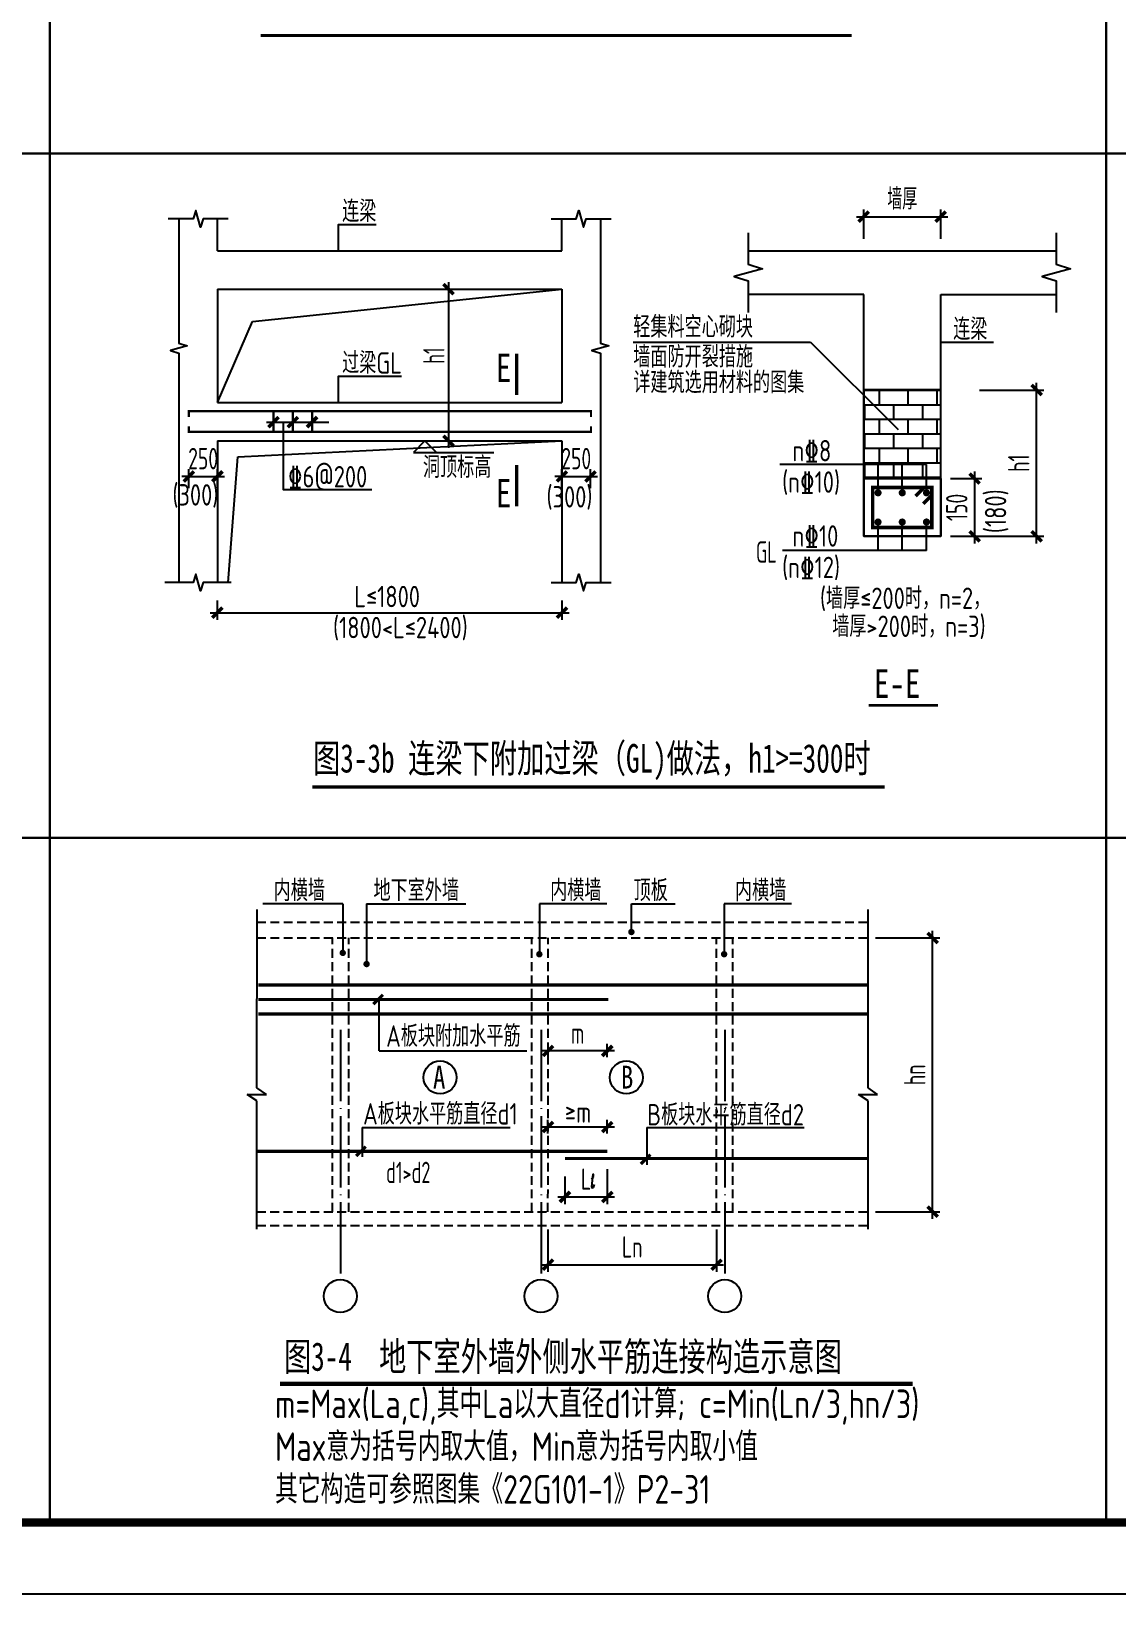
# Model space of a CAD drawing. Extents: x 698102 to 803227, y -138366 to 57555.
# Drawn here: x 729981 to 745209, y -138366 to -116451 of the extents above; entities that cross this region are included whole.
import ezdxf
from ezdxf.enums import TextEntityAlignment as Align

# ---------------------------------------------------------------- set-up
doc = ezdxf.new("R2010")
doc.units = 0
doc.header["$LTSCALE"] = 500
doc.linetypes.add('DASHED', pattern=[0.75, 0.5, -0.25])
doc.linetypes.add('DOTE', pattern=[2.42, 2, -0.2, 0.02, -0.2])
doc.layers.get('0').update_dxf_attribs({"linetype": 'CONTINUOUS'})
doc.layers.get('Defpoints').update_dxf_attribs({"color": 1, "linetype": 'CONTINUOUS'})
doc.layers.add('_TSZ_PLOT_MARK', color=1, linetype='CONTINUOUS', plot=False)
for name, color, linetype in [('A-ANNO-TITLE', 4, 'CONTINUOUS'), ('AXIS', 250, 'DOTE'), ('DIM', 83, 'CONTINUOUS'), ('HOLE_PM', 183, 'CONTINUOUS'), ('NUM', 7, 'CONTINUOUS'), ('REINL', 12, 'CONTINUOUS'), ('TAB', 132, 'CONTINUOUS'), ('TEXT', 7, 'CONTINUOUS'), ('THICK', 6, 'CONTINUOUS'), ('THIN', 131, 'CONTINUOUS'), ('WALL_DE', 25, 'CONTINUOUS')]:
    doc.layers.add(name, color=color, linetype=linetype)
doc.styles.add('TSSD_Dimension', font='Tssdeng.shx', dxfattribs={"width": 0.7, "bigfont": 'hztxt.shx'})
doc.styles.add('TSSD_Norm', font='tssdeng.shx', dxfattribs={"width": 0.8, "bigfont": 'hztxt.shx'})
doc.styles.add('TSSD_Rein', font='tssdeng.shx', dxfattribs={"width": 0.7, "bigfont": 'hztxt.shx'})
doc.styles.add('黑体', font='simhei.ttf')
doc.dimstyles.new('TSSD_100_100', dxfattribs={"dimtxt": 300, "dimasz": 100, "dimexe": 100, "dimexo": 250, "dimgap": 100, "dimtad": 1, "dimdec": 0, "dimzin": 0, "dimdsep": 46, "dimtxsty": 'TSSD_Dimension', "dimblk": 'ARCHTICK', "dimcen": 0, "dimdle": 100, "dimclrt": 7, "dimadec": 0, "dimazin": 0, "dimtfac": 1, "dimtdec": 0, "dimtix": 1, "dimtmove": 2, "dimatfit": 3, "dimfxl": 800, "dimfxlon": 1, "dimtolj": 1, "dimtzin": 0, "dimarcsym": 0})

# ---------------------------------------------------------------- blocks, each defined once
blk = doc.blocks.new('_ArchTick')
at = {"color": 0, "linetype": 'ByBlock', "const_width": 0.5}
blk.add_lwpolyline([(-0.71, -0.71), (0.71, 0.71)], dxfattribs=at)
blk = doc.blocks.new('*D74')
at = {"layer": 'Defpoints', "color": 0, "transparency": 16777216}
for p in [(732592, -122695), (732192, -123109), (732592, -123109)]:
    blk.add_point(p, dxfattribs=at)
at = {"layer": 'DIM', "color": 0, "lineweight": -2, "transparency": 16777216}
for p, q in [((732192, -122695), (732092, -122695)), ((732192, -122859), (732192, -122595)), ((732192, -122695), (732592, -122695)), ((732592, -122859), (732592, -122595)), ((732592, -122695), (732692, -122695))]:
    blk.add_line(p, q, dxfattribs=at)
at = {"layer": 'DIM', "color": 0, "lineweight": -2, "transparency": 16777216, "xscale": 100, "yscale": 100, "zscale": 100}
blk.add_blockref('_ArchTick', (732192, -122695), dxfattribs=at)
at = {"layer": 'DIM', "color": 0, "lineweight": -2, "transparency": 16777216, "xscale": 100, "yscale": 100, "zscale": 100, "rotation": 180}
blk.add_blockref('_ArchTick', (732592, -122695), dxfattribs=at)
at = {"layer": 'DIM', "color": 7, "transparency": 16777216, "insert": (732392, -122445), "char_height": 300, "attachment_point": 5, "style": 'TSSD_Dimension'}
blk.add_mtext('\\A1;250', dxfattribs=at)
blk = doc.blocks.new('*D75')
at = {"layer": 'Defpoints', "color": 0, "transparency": 16777216}
for p in [(737826, -122695), (737426, -123109), (737826, -123109)]:
    blk.add_point(p, dxfattribs=at)
at = {"layer": 'DIM', "color": 0, "lineweight": -2, "transparency": 16777216}
for p, q in [((737426, -122695), (737326, -122695)), ((737426, -122859), (737426, -122595)), ((737426, -122695), (737826, -122695)), ((737826, -122859), (737826, -122595)), ((737826, -122695), (737926, -122695))]:
    blk.add_line(p, q, dxfattribs=at)
at = {"layer": 'DIM', "color": 0, "lineweight": -2, "transparency": 16777216, "xscale": 100, "yscale": 100, "zscale": 100}
blk.add_blockref('_ArchTick', (737426, -122695), dxfattribs=at)
at = {"layer": 'DIM', "color": 0, "lineweight": -2, "transparency": 16777216, "xscale": 100, "yscale": 100, "zscale": 100, "rotation": 180}
blk.add_blockref('_ArchTick', (737826, -122695), dxfattribs=at)
at = {"layer": 'DIM', "color": 7, "transparency": 16777216, "insert": (737626, -122445), "char_height": 300, "attachment_point": 5, "style": 'TSSD_Dimension'}
blk.add_mtext('\\A1;250', dxfattribs=at)
blk = doc.blocks.new('*D76')
at = {"layer": 'Defpoints', "color": 0, "transparency": 16777216}
for p in [(733380, -121933), (733650, -121933), (733650, -121933)]:
    blk.add_point(p, dxfattribs=at)
at = {"layer": 'DIM', "color": 0, "lineweight": -2, "transparency": 16777216}
for p, q in [((733380, -121933), (733380, -121833)), ((733650, -121933), (733650, -121833)), ((733280, -121933), (733750, -121933))]:
    blk.add_line(p, q, dxfattribs=at)
at = {"layer": 'DIM', "color": 0, "lineweight": -2, "transparency": 16777216, "xscale": 100, "yscale": 100, "zscale": 100, "rotation": 180}
blk.add_blockref('_ArchTick', (733380, -121933), dxfattribs=at)
at = {"layer": 'DIM', "color": 0, "lineweight": -2, "transparency": 16777216, "xscale": 100, "yscale": 100, "zscale": 100}
blk.add_blockref('_ArchTick', (733650, -121933), dxfattribs=at)
blk = doc.blocks.new('*D77')
at = {"layer": 'Defpoints', "color": 0, "transparency": 16777216}
for p in [(733650, -121933), (733920, -121933), (733920, -121933)]:
    blk.add_point(p, dxfattribs=at)
at = {"layer": 'DIM', "color": 0, "lineweight": -2, "transparency": 16777216}
for p, q in [((733650, -121933), (733650, -121833)), ((733920, -121933), (733920, -121833)), ((733550, -121933), (734020, -121933))]:
    blk.add_line(p, q, dxfattribs=at)
at = {"layer": 'DIM', "color": 0, "lineweight": -2, "transparency": 16777216, "xscale": 100, "yscale": 100, "zscale": 100, "rotation": 180}
blk.add_blockref('_ArchTick', (733650, -121933), dxfattribs=at)
at = {"layer": 'DIM', "color": 0, "lineweight": -2, "transparency": 16777216, "xscale": 100, "yscale": 100, "zscale": 100}
blk.add_blockref('_ArchTick', (733920, -121933), dxfattribs=at)
blk = doc.blocks.new('*D78')
at = {"layer": 'Defpoints', "color": 0, "transparency": 16777216}
for p in [(735793, -120069), (735793, -122196), (735834, -122196)]:
    blk.add_point(p, dxfattribs=at)
at = {"layer": 'DIM', "color": 0, "lineweight": -2, "transparency": 16777216}
for p, q in [((735834, -119969), (735834, -122296)), ((735834, -120069), (735934, -120069)), ((735834, -122196), (735934, -122196))]:
    blk.add_line(p, q, dxfattribs=at)
at = {"layer": 'DIM', "color": 0, "lineweight": -2, "transparency": 16777216, "xscale": 100, "yscale": 100, "zscale": 100}
for p, rotation in [((735834, -120069), 90), ((735834, -122196), 270)]:
    blk.add_blockref('_ArchTick', p, dxfattribs=dict(at, rotation=rotation))
blk = doc.blocks.new('*D86')
at = {"layer": 'Defpoints', "color": 0, "transparency": 16777216}
for p in [(742740, -119052), (741660, -119613), (742740, -119613)]:
    blk.add_point(p, dxfattribs=at)
at = {"layer": 'DIM', "color": 0, "lineweight": -2, "transparency": 16777216}
for p, q in [((741660, -119363), (741660, -118952)), ((742740, -119363), (742740, -118952)), ((741560, -119052), (742840, -119052))]:
    blk.add_line(p, q, dxfattribs=at)
at = {"layer": 'DIM', "color": 0, "lineweight": -2, "transparency": 16777216, "xscale": 100, "yscale": 100, "zscale": 100, "rotation": 180}
blk.add_blockref('_ArchTick', (741660, -119052), dxfattribs=at)
at = {"layer": 'DIM', "color": 0, "lineweight": -2, "transparency": 16777216, "xscale": 100, "yscale": 100, "zscale": 100}
blk.add_blockref('_ArchTick', (742740, -119052), dxfattribs=at)
at = {"layer": 'DIM', "color": 7, "transparency": 16777216, "insert": (742200, -118802), "char_height": 300, "attachment_point": 5, "style": 'TSSD_Dimension'}
blk.add_mtext('\\A1;墙厚', dxfattribs=at)
blk = doc.blocks.new('*D87')
at = {"layer": 'Defpoints', "color": 0, "transparency": 16777216}
for p in [(742627, -122725), (742627, -123535), (743215, -123535)]:
    blk.add_point(p, dxfattribs=at)
at = {"layer": 'DIM', "color": 0, "lineweight": -2, "transparency": 16777216}
for p, q in [((742877, -122725), (743315, -122725)), ((743215, -122625), (743215, -123635)), ((742877, -123535), (743315, -123535))]:
    blk.add_line(p, q, dxfattribs=at)
at = {"layer": 'DIM', "color": 0, "lineweight": -2, "transparency": 16777216, "xscale": 100, "yscale": 100, "zscale": 100}
for p, rotation in [((743215, -122725), 90), ((743215, -123535), 270)]:
    blk.add_blockref('_ArchTick', p, dxfattribs=dict(at, rotation=rotation))
at = {"layer": 'DIM', "color": 7, "transparency": 16777216, "insert": (742965, -123130), "char_height": 300, "attachment_point": 5, "rotation": 90, "style": 'TSSD_Dimension'}
blk.add_mtext('\\A1;150', dxfattribs=at)
blk = doc.blocks.new('*D88')
at = {"layer": 'Defpoints', "color": 0, "transparency": 16777216}
for p in [(742667, -121483), (744084, -121483), (742667, -123535)]:
    blk.add_point(p, dxfattribs=at)
at = {"layer": 'DIM', "color": 0, "lineweight": -2, "transparency": 16777216}
for p, q in [((744084, -123635), (744084, -121383)), ((743284, -121483), (744184, -121483)), ((743284, -123535), (744184, -123535))]:
    blk.add_line(p, q, dxfattribs=at)
at = {"layer": 'DIM', "color": 0, "lineweight": -2, "transparency": 16777216, "xscale": 100, "yscale": 100, "zscale": 100}
for p, rotation in [((744084, -121483), 90), ((744084, -123535), 270)]:
    blk.add_blockref('_ArchTick', p, dxfattribs=dict(at, rotation=rotation))
at = {"layer": 'DIM', "color": 7, "transparency": 16777216, "insert": (743834, -122509), "char_height": 300, "attachment_point": 5, "rotation": 90, "style": 'TSSD_Dimension'}
blk.add_mtext('\\A1;h1', dxfattribs=at)
blk = doc.blocks.new('*D106')
at = {"layer": 'Defpoints', "color": 0, "transparency": 16777216}
for p in [(737230, -133008), (739594, -133008), (739594, -133751)]:
    blk.add_point(p, dxfattribs=at)
at = {"layer": 'DIM', "color": 0, "lineweight": -2, "transparency": 16777216}
for p, q in [((737230, -133258), (737230, -133851)), ((739594, -133258), (739594, -133851)), ((737130, -133751), (739694, -133751))]:
    blk.add_line(p, q, dxfattribs=at)
at = {"layer": 'DIM', "color": 0, "lineweight": -2, "transparency": 16777216, "xscale": 100, "yscale": 100, "zscale": 100, "rotation": 180}
blk.add_blockref('_ArchTick', (737230, -133751), dxfattribs=at)
at = {"layer": 'DIM', "color": 0, "lineweight": -2, "transparency": 16777216, "xscale": 100, "yscale": 100, "zscale": 100}
blk.add_blockref('_ArchTick', (739594, -133751), dxfattribs=at)
at = {"layer": 'DIM', "color": 7, "transparency": 16777216, "insert": (738412, -133501), "char_height": 300, "attachment_point": 5, "style": 'TSSD_Dimension'}
blk.add_mtext('\\A1;Ln', dxfattribs=at)
blk = doc.blocks.new('*D107')
at = {"layer": 'Defpoints', "color": 0, "transparency": 16777216}
for p in [(739823, -129168), (742626, -129168), (739822, -133008)]:
    blk.add_point(p, dxfattribs=at)
at = {"layer": 'DIM', "color": 0, "lineweight": -2, "transparency": 16777216}
for p, q in [((742626, -133108), (742626, -129068)), ((741826, -129168), (742726, -129168)), ((741826, -133008), (742726, -133008))]:
    blk.add_line(p, q, dxfattribs=at)
at = {"layer": 'DIM', "color": 0, "lineweight": -2, "transparency": 16777216, "xscale": 100, "yscale": 100, "zscale": 100}
for p, rotation in [((742626, -129168), 90), ((742626, -133008), 270)]:
    blk.add_blockref('_ArchTick', p, dxfattribs=dict(at, rotation=rotation))
at = {"layer": 'DIM', "color": 7, "transparency": 16777216, "insert": (742376, -131088), "char_height": 300, "attachment_point": 5, "rotation": 90, "style": 'TSSD_Dimension'}
blk.add_mtext('\\A1;hn', dxfattribs=at)
blk = doc.blocks.new('*D108')
at = {"layer": 'Defpoints', "color": 0, "transparency": 16777216}
for p in [(737231, -130752), (737231, -131091), (738062, -131091)]:
    blk.add_point(p, dxfattribs=at)
at = {"layer": 'DIM', "color": 0, "lineweight": -2, "transparency": 16777216}
for p, q in [((738162, -130752), (737131, -130752)), ((737231, -130841), (737231, -130652)), ((738062, -130841), (738062, -130652))]:
    blk.add_line(p, q, dxfattribs=at)
at = {"layer": 'DIM', "color": 0, "lineweight": -2, "transparency": 16777216, "xscale": 100, "yscale": 100, "zscale": 100, "rotation": 180}
blk.add_blockref('_ArchTick', (737231, -130752), dxfattribs=at)
at = {"layer": 'DIM', "color": 0, "lineweight": -2, "transparency": 16777216, "xscale": 100, "yscale": 100, "zscale": 100}
blk.add_blockref('_ArchTick', (738062, -130752), dxfattribs=at)
at = {"layer": 'DIM', "color": 7, "transparency": 16777216, "insert": (737646, -130502), "char_height": 300, "attachment_point": 5, "style": 'TSSD_Dimension'}
blk.add_mtext('\\A1;m', dxfattribs=at)
blk = doc.blocks.new('*D109')
at = {"layer": 'Defpoints', "color": 0, "transparency": 16777216}
for p in [(737230, -131821), (737230, -132161), (738061, -132161)]:
    blk.add_point(p, dxfattribs=at)
at = {"layer": 'DIM', "color": 0, "lineweight": -2, "transparency": 16777216}
for p, q in [((738161, -131821), (737130, -131821)), ((737230, -131911), (737230, -131721)), ((738061, -131911), (738061, -131721))]:
    blk.add_line(p, q, dxfattribs=at)
at = {"layer": 'DIM', "color": 0, "lineweight": -2, "transparency": 16777216, "xscale": 100, "yscale": 100, "zscale": 100, "rotation": 180}
blk.add_blockref('_ArchTick', (737230, -131821), dxfattribs=at)
at = {"layer": 'DIM', "color": 0, "lineweight": -2, "transparency": 16777216, "xscale": 100, "yscale": 100, "zscale": 100}
blk.add_blockref('_ArchTick', (738061, -131821), dxfattribs=at)
blk = doc.blocks.new('*D110')
at = {"layer": 'Defpoints', "color": 0, "transparency": 16777216}
for p in [(737467, -132262), (738061, -132161), (738061, -132801)]:
    blk.add_point(p, dxfattribs=at)
at = {"layer": 'DIM', "color": 0, "lineweight": -2, "transparency": 16777216}
for p, q in [((737467, -132512), (737467, -132901)), ((738061, -132411), (738061, -132901)), ((737367, -132801), (738161, -132801))]:
    blk.add_line(p, q, dxfattribs=at)
at = {"layer": 'DIM', "color": 0, "lineweight": -2, "transparency": 16777216, "xscale": 100, "yscale": 100, "zscale": 100, "rotation": 180}
blk.add_blockref('_ArchTick', (737467, -132801), dxfattribs=at)
at = {"layer": 'DIM', "color": 0, "lineweight": -2, "transparency": 16777216, "xscale": 100, "yscale": 100, "zscale": 100}
blk.add_blockref('_ArchTick', (738061, -132801), dxfattribs=at)
at = {"layer": 'DIM', "color": 7, "transparency": 16777216, "insert": (737764, -132551), "char_height": 300, "attachment_point": 5, "style": 'TSSD_Dimension'}
blk.add_mtext('\\A1;L', dxfattribs=at)
blk = doc.blocks.new('*D178')
at = {"layer": 'Defpoints', "color": 0, "transparency": 16777216}
for p in [(732590, -124183), (737426, -124183), (737426, -124606)]:
    blk.add_point(p, dxfattribs=at)
at = {"layer": 'DIM', "color": 0, "lineweight": -2, "transparency": 16777216}
for p, q in [((732590, -124433), (732590, -124706)), ((737426, -124433), (737426, -124706)), ((732490, -124606), (737526, -124606))]:
    blk.add_line(p, q, dxfattribs=at)
at = {"layer": 'DIM', "color": 0, "lineweight": -2, "transparency": 16777216, "xscale": 100, "yscale": 100, "zscale": 100, "rotation": 180}
blk.add_blockref('_ArchTick', (732590, -124606), dxfattribs=at)
at = {"layer": 'DIM', "color": 0, "lineweight": -2, "transparency": 16777216, "xscale": 100, "yscale": 100, "zscale": 100}
blk.add_blockref('_ArchTick', (737426, -124606), dxfattribs=at)
blk = doc.blocks.new('A$C67FA1DEA')
at = {"layer": 'REINL', "const_width": 50}
for points in [[(18, 124), (140, 246)], [(124, 18), (246, 140)]]:
    blk.add_lwpolyline(points, dxfattribs=at)

msp = doc.modelspace()

# ---------------------------------------------------------------- hatches: boundary and pattern name
at = {"layer": 'THIN'}
h = msp.add_hatch(dxfattribs=at)
h.set_pattern_fill('AR-B816', color=256, style=0)
h.set_pattern_definition([(0, (167432.03, -185291.6), (0, 203.2), []), (90, (167432.03, -185291.6), (-203.2, 203.2), [203.2, -203.2])])
h.paths.add_polyline_path([(742739.84, -121482.73), (741659.84, -121482.73), (741659.84, -122526.04), (742539.84, -122526.04), (742539.84, -122724.75), (742739.84, -122724.75)])
h.paths.add_polyline_path([(742539.84, -122526.04), (742199.84, -122526.04), (742199.84, -122724.75), (742539.84, -122724.75)])
h.paths.add_polyline_path([(742199.84, -122526.04), (741859.84, -122526.04), (741859.84, -122724.75), (742199.84, -122724.75)])
h.paths.add_polyline_path([(741859.84, -122526.04), (741659.84, -122526.04), (741659.84, -122724.75), (741859.84, -122724.75)], flags=17)

# ---------------------------------------------------------------- linework, layer by layer
at = {"layer": '_TSZ_PLOT_MARK'}
msp.add_lwpolyline([(698101.92, -138366.22), (803226.92, -138366.22), (803226.92, -78966.22), (698101.92, -78966.22)], close=True, dxfattribs=at)
at = {"layer": 'A-ANNO-TITLE'}
msp.add_lwpolyline([(698101.92, -138366.22), (803226.92, -138366.22), (803226.92, -78966.22), (698101.92, -78966.22)], close=True, dxfattribs=at)
at = {"layer": 'A-ANNO-TITLE', "const_width": 120}
msp.add_lwpolyline([(700601.92, -137366.22), (802226.92, -137366.22), (802226.92, -79966.22), (700601.92, -79966.22)], close=True, dxfattribs=at)
at = {"layer": 'AXIS', "linetype": 'DOTE'}
for p, q in [((734317.36, -130456.04), (734317.36, -133945.38)), ((737132.17, -130456.04), (737132.17, -133945.38)), ((739711.11, -130456.04), (739711.11, -133945.38))]:
    msp.add_line(p, q, dxfattribs=at)
at = {"layer": 'DIM'}
for p, q in [((738426.08, -120809.58), (740913.47, -120809.58)), ((740913.47, -120809.58), (742140.38, -122037.8)), ((742739.84, -120813.61), (743480.97, -120813.61)), ((733380.08, -121933.31), (734157.43, -121933.31)), ((735503.92, -122196.08), (735341.92, -122358.08)), ((735503.92, -122196.08), (735665.92, -122358.08)), ((735341.92, -122358.08), (736468.74, -122358.08)), ((742539.84, -122526.04), (740483.17, -122526.04)), ((741859.84, -122924.75), (741859.84, -122526.04)), ((742199.84, -122924.75), (742199.84, -122526.04)), ((742539.84, -122924.75), (742539.84, -122526.04)), ((741859.84, -123733.46), (741859.84, -123334.75)), ((742199.84, -123733.46), (742199.84, -123334.75)), ((742539.84, -123733.46), (742539.84, -123334.75)), ((742539.84, -123733.46), (740520.59, -123733.46)), ((734350.77, -128689.62), (733229.05, -128689.62)), ((734350.77, -128689.62), (734350.77, -129396.29)), ((734685.03, -128689.62), (736076.5, -128689.62)), ((734685.03, -128689.62), (734685.03, -129534.34)), ((738053.2, -128689.62), (737108.59, -128689.62)), ((737108.59, -128689.62), (737108.59, -129396.29)), ((738400.02, -129084.88), (738400.02, -128689.27)), ((738400.02, -128689.27), (739012.16, -128689.27)), ((740645.24, -128689.62), (739700.63, -128689.62)), ((739700.63, -128689.62), (739700.63, -129396.29)), ((734862.43, -130751.59), (734862.43, -130031.73)), ((734862.43, -130751.59), (736934.66, -130751.59)), ((734622.47, -131825.57), (736697.8, -131825.57)), ((734622.47, -131825.57), (734622.47, -132238.92)), ((738615.44, -131825.57), (740822.41, -131825.57)), ((738615.44, -131825.57), (738615.44, -132350.84))]:
    msp.add_line(p, q, dxfattribs=at)
for points in [[(732742.8, -119081.7), (732391.8, -119081.7), (732354, -119200.5), (732289.2, -118962.9), (732251.4, -119081.7), (731900.4, -119081.7)], [(737274.83, -119081.7), (737625.83, -119081.7), (737663.63, -118962.9), (737728.43, -119200.5), (737766.23, -119081.7), (738117.23, -119081.7)], [(732051.6, -119081.7), (732051.6, -120824.85), (732170.4, -120862.65), (731932.8, -120927.45), (732051.6, -120965.25), (732051.6, -124182.59)], [(734291.84, -119529.13), (734291.84, -119159.6), (734819.95, -119159.6)], [(737966.03, -119081.7), (737966.03, -120824.85), (738084.83, -120862.65), (737847.23, -120927.45), (737966.03, -120965.25), (737966.03, -124182.59)], [(740039.19, -119277.13), (740039.19, -119719.81), (740237.19, -119782.81), (739841.19, -119890.81), (740039.19, -119953.81), (740039.19, -120396.49)], [(744360.48, -119277.13), (744360.48, -119719.81), (744558.48, -119782.81), (744162.48, -119890.81), (744360.48, -119953.81), (744360.48, -120396.49)], [(734291.84, -121656.08), (734291.84, -121286.54), (735172.55, -121286.54)], [(733515.08, -121933.31), (733515.08, -122878.42), (734759.25, -122878.42)], [(732787.56, -124182.59), (732391.8, -124182.59), (732354, -124301.39), (732289.2, -124063.79), (732251.4, -124182.59), (731855.45, -124182.59)], [(737274.83, -124182.59), (737625.83, -124182.59), (737663.63, -124063.79), (737728.43, -124301.39), (737766.23, -124182.59), (738117.23, -124182.59)]]:
    msp.add_lwpolyline(points, dxfattribs=at)
msp.add_lwpolyline([(741659.84, -122724.75), (742739.84, -122724.75), (742739.84, -123534.75), (741659.84, -123534.75)], close=True, dxfattribs=at)
at = {"layer": 'DIM', "const_width": 45}
for points in [[(734674.75, -132093.83), (734539.56, -132226.52)], [(738667.71, -132205.75), (738532.53, -132338.44)]]:
    msp.add_lwpolyline(points, dxfattribs=at)
at = {"layer": 'HOLE_PM'}
for p, q in [((733083.66, -120524.26), (737426.03, -120069.13)), ((732591.6, -121656.08), (733083.66, -120524.26)), ((732879.38, -122419.25), (737426.03, -122196.08)), ((732742.8, -124182.59), (732879.38, -122419.25))]:
    msp.add_line(p, q, dxfattribs=at)
at = {"layer": 'NUM'}
for centre in [(735715.47, -131124.44), (738328.97, -131124.44), (734315.93, -134191.98), (737130.74, -134191.98), (739709.68, -134191.98)]:
    msp.add_circle(centre, 231.21, dxfattribs=at)
at = {"layer": 'REINL'}
msp.add_lwpolyline([(741659.84, -122724.75), (742739.84, -122724.75), (742739.84, -121482.73), (741659.84, -121482.73)], close=True, dxfattribs=at)
for points, const_width in [([(732191.75, -121862.08), (732191.75, -121781.08), (737833.35, -121781.08), (737833.35, -121862.08)], 32.4), ([(733380.08, -121781.08), (733380.08, -122071.08)], 32.4), ([(733650.08, -121781.08), (733650.08, -122071.08)], 32.4), ([(733920.08, -121781.08), (733920.08, -122071.08)], 32.4), ([(732191.75, -121990.08), (732191.75, -122071.08), (737833.35, -122071.08), (737833.35, -121990.08)], 32.4), ([(733167.38, -129829.45), (741734.44, -129829.45)], 45), ([(734914.71, -129964.79), (734779.52, -130097.48)], 45), ([(733167.38, -130031.73), (738076.19, -130031.73)], 45), ([(733167.38, -130234.02), (741734.44, -130234.02)], 45), ([(733152.52, -132160.78), (738061.34, -132160.78)], 45), ([(737467.13, -132261.92), (741719.59, -132261.92)], 45)]:
    msp.add_lwpolyline(points, dxfattribs=dict(at, const_width=const_width))
at = {"layer": 'REINL', "const_width": 50}
msp.add_lwpolyline([(741784.84, -122849.75), (742614.84, -122849.75), (742614.84, -123409.75), (741784.84, -123409.75)], close=True, dxfattribs=at)
at = {"layer": 'REINL'}
for points, const_width in [([(741834.84, -122924.75, 1), (741884.84, -122924.75, 1)], 50), ([(742174.84, -122924.75, 1), (742224.84, -122924.75, 1)], 50), ([(742514.84, -122924.75, 1), (742564.84, -122924.75, 1)], 50), ([(741834.84, -123334.75, 1), (741884.84, -123334.75, 1)], 50), ([(742174.84, -123334.75, 1), (742224.84, -123334.75, 1)], 50), ([(742514.84, -123334.75, 1), (742564.84, -123334.75, 1)], 50), ([(738377.69, -129084.88, 1), (738422.34, -129084.88, 1)], 44.65), ([(734327.97, -129377.57, 1), (734372.62, -129377.57, 1)], 44.65), ([(734662.7, -129534.34, 1), (734707.35, -129534.34, 1)], 44.65), ([(737086.27, -129396.29, 1), (737130.92, -129396.29, 1)], 44.65), ([(739678.31, -129396.29, 1), (739722.96, -129396.29, 1)], 44.65)]:
    msp.add_lwpolyline(points, format="xyb", close=True, dxfattribs=dict(at, const_width=const_width))
at = {"layer": 'TAB'}
for points in [[(715421.92, -118166.22), (730241.92, -118166.22), (730241.92, -108566.22), (715421.92, -108566.22)], [(730241.92, -118166.22), (745061.92, -118166.22), (745061.92, -108566.22), (730241.92, -108566.22)], [(745061.92, -118166.22), (759881.92, -118166.22), (759881.92, -108566.22), (745061.92, -108566.22)], [(715421.92, -127766.22), (730241.92, -127766.22), (730241.92, -118166.22), (715421.92, -118166.22)], [(730241.92, -127766.22), (745061.92, -127766.22), (745061.92, -118166.22), (730241.92, -118166.22)], [(745061.92, -127766.22), (759881.92, -127766.22), (759881.92, -118166.22), (745061.92, -118166.22)], [(715421.92, -137366.22), (730241.92, -137366.22), (730241.92, -127766.22), (715421.92, -127766.22)], [(730241.92, -137366.22), (745061.92, -137366.22), (745061.92, -127766.22), (730241.92, -127766.22)], [(745061.92, -137366.22), (759881.92, -137366.22), (759881.92, -127766.22), (745061.92, -127766.22)]]:
    msp.add_lwpolyline(points, close=True, dxfattribs=at)
at = {"layer": 'TEXT'}
for p, q in [((737839.87, -132546.48), (737868.19, -132511.88)), ((737857.18, -132483.57), (737841.44, -132658.15)), ((737868.19, -132483.57), (737857.18, -132483.57)), ((737868.19, -132511.88), (737868.19, -132483.57)), ((737841.44, -132658.15), (737852.97, -132676.5)), ((737852.97, -132676.5), (737869.55, -132666.08)), ((737869.55, -132666.08), (737884, -132627.45))]:
    msp.add_line(p, q, dxfattribs=at)
at = {"layer": 'THICK', "color": 161}
for points, const_width in [([(733201.02, -116511.01), (741489.34, -116511.01)], 45), ([(736789.92, -120972.29), (736789.92, -121552.39)], 45), ([(736789.92, -122533.16), (736789.92, -123113.26)], 45), ([(741728.07, -125906.84), (742702.02, -125906.84)], 37.8), ([(733924.41, -127052.33), (741951.1, -127052.33)], 45), ([(733470.99, -135422.87), (742345.72, -135422.87)], 63)]:
    msp.add_lwpolyline(points, dxfattribs=dict(at, const_width=const_width))
at = {"layer": 'THIN'}
for p, q in [((733146.83, -131272.37), (733147.77, -128766.87)), ((741719.59, -131272.37), (741720.52, -128766.87)), ((733011.83, -131362.37), (733281.83, -131362.37)), ((733146.83, -131452.37), (733011.83, -131362.37)), ((733281.83, -131362.37), (733146.83, -131272.37)), ((733146.83, -133254.91), (733146.83, -131452.37)), ((741719.59, -131452.37), (741584.59, -131362.37)), ((741584.59, -131362.37), (741854.59, -131362.37)), ((741854.59, -131362.37), (741719.59, -131272.37)), ((741719.59, -133254.91), (741719.59, -131452.37))]:
    msp.add_line(p, q, dxfattribs=at)
at = {"layer": 'WALL_DE'}
for p, q in [((732591.6, -119529.13), (732591.6, -119081.7)), ((737426.03, -119529.13), (737426.03, -119081.7)), ((732591.6, -119529.13), (737426.03, -119529.13)), ((740039.19, -119529.13), (744360.48, -119529.13)), ((732591.6, -120069.13), (737426.03, -120069.13)), ((732591.6, -120069.13), (732591.6, -121656.08)), ((737426.03, -120069.13), (737426.03, -121656.08)), ((741659.84, -120144.49), (740039.19, -120144.49)), ((741659.84, -122724.75), (741659.84, -120144.49)), ((742739.84, -120144.49), (744360.48, -120144.49)), ((742739.84, -122724.75), (742739.84, -120144.49)), ((732591.6, -121656.08), (737426.03, -121656.08)), ((732591.6, -121781.08), (737426.03, -121781.08)), ((732591.6, -122071.08), (737426.03, -122071.08)), ((732591.6, -122196.08), (737426.03, -122196.08)), ((732591.6, -122196.08), (732591.6, -124182.59)), ((737426.03, -122196.08), (737426.03, -124182.59))]:
    msp.add_line(p, q, dxfattribs=at)
at = {"layer": 'WALL_DE', "linetype": 'DASHED', "ltscale": 0.5}
for p, q in [((742739.84, -121482.73), (741659.84, -121482.73)), ((733147.77, -128944.94), (741720.52, -128944.94)), ((733147.77, -129167.67), (741720.52, -129167.67)), ((734205.94, -133007.55), (734206.87, -129167.67)), ((734433.91, -133007.55), (734434.84, -129167.67)), ((737002.06, -133007.55), (737003, -129167.67)), ((737230.03, -133007.55), (737230.97, -129167.67)), ((739593.9, -133007.55), (739594.84, -129167.67)), ((739821.87, -133007.55), (739822.81, -129167.67)), ((733146.83, -133007.55), (741719.59, -133007.55)), ((733146.83, -133200.58), (741719.59, -133200.58))]:
    msp.add_line(p, q, dxfattribs=at)
at = {"layer": 'WALL_DE'}
msp.add_lwpolyline([(741659.84, -123534.75), (742739.84, -123534.75), (742739.84, -122724.75), (741659.84, -122724.75)], close=True, dxfattribs=at)

# ---------------------------------------------------------------- block references
at = {"layer": 'REINL'}
msp.add_blockref('A$C67FA1DEA', (742369.13, -123095.46), dxfattribs=at)

# ---------------------------------------------------------------- texts
at = {"layer": 'TEXT'}
for s, height, style, width, p in [('连梁', 300, 'TSSD_Norm', 0.8, (734341.96, -119126.49)), ('轻集料空心砌块', 300, 'TSSD_Norm', 0.8, (738426.08, -120748.18)), ('连梁', 300, 'TSSD_Norm', 0.8, (742913.99, -120780.5)), ('过梁GL', 300, 'TSSD_Norm', 0.8, (734341.96, -121253.43)), ('墙面防开裂措施', 300, 'TSSD_Norm', 0.8, (738426.08, -121167.32)), ('详建筑选用材料的图集', 300, 'TSSD_Norm', 0.8, (738426.08, -121527.32)), ('n%%1328', 300, 'TSSD_Norm', 0.8, (740660.57, -122483.94)), ('%%1326@200', 300, 'TSSD_Norm', 0.8, (733581.31, -122848.53)), ('洞顶标高', 300, 'TSSD_Norm', 0.8, (735475.45, -122716.14)), ('(n%%13210)', 300, 'TSSD_Norm', 0.8, (740514.07, -122924.03)), ('(300)', 300, 'TSSD_Norm', 0.8, (731960.2, -123103.82)), ('(300)', 300, 'TSSD_Norm', 0.8, (737208.3, -123131.32)), ('n%%13210', 300, 'TSSD_Norm', 0.8, (740660.57, -123680.63)), ('(n%%13212)', 300, 'TSSD_Norm', 0.8, (740514.07, -124120.72)), ('L≤1800', 300, 'TSSD_Norm', 0.8, (734512.69, -124529.58)), ('(墙厚≤200时，n=2，', 300, 'TSSD_Norm', 0.8, (741045.05, -124553.3)), ('(1800<L≤2400)', 300, 'TSSD_Norm', 0.8, (734213.78, -124964.35)), ('墙厚>200时，n=3)', 300, 'TSSD_Norm', 0.8, (741217.3, -124946.84)), ('内横墙', 300, 'TSSD_Norm', 0.8, (733380.67, -128651.62)), ('地下室外墙', 300, 'TSSD_Norm', 0.8, (734782.07, -128651.62)), ('内横墙', 300, 'TSSD_Norm', 0.8, (737260.21, -128651.62)), ('顶板', 300, 'TSSD_Norm', 0.8, (738431.72, -128651.62)), ('内横墙', 300, 'TSSD_Norm', 0.8, (739852.25, -128651.62)), ('A板块附加水平筋', 300, 'TSSD_Norm', 0.8, (734959.48, -130693.87)), ('A板块水平筋直径d1', 300, 'TSSD_Norm', 0.8, (734635.73, -131785.11)), ('B板块水平筋直径d2', 300, 'TSSD_Norm', 0.8, (738621.63, -131797.53)), ('≥m', 300, 'TSSD_Norm', 0.8, (737467.07, -131759.64)), ('d1>d2', 300, 'TSSD_Rein', 0.65, (734959.48, -132606.88)), ('m=Max(La,c),其中La以大直径d1计算; c=Min(Ln/3,hn/3) ', 400, 'TSSD_Norm', 0.8, (733400.45, -135902.52)), ('Max意为括号内取大值，Min意为括号内取小值 ', 400, 'TSSD_Norm', 0.8, (733400.45, -136502.52)), ('其它构造可参照图集《22G101-1》P2-31', 400, 'TSSD_Norm', 0.8, (733400.45, -137102.52))]:
    msp.add_text(s, height=height, dxfattribs=dict(at, style=style, width=width)).set_placement(p)
at = {"layer": 'TEXT', "ltscale": 99, "style": 'TSSD_Rein', "width": 0.65}
msp.add_text('h\x8e1', height=300, rotation=90, dxfattribs=at).set_placement((735778.93, -121115.22))
at = {"layer": 'TEXT', "style": 'TSSD_Norm', "width": 0.8}
msp.add_text('(180)', height=300, rotation=90, dxfattribs=at).set_placement((743659.05, -123490.82))
at = {"layer": 'TEXT', "ltscale": 99, "style": 'TSSD_Rein', "width": 0.65}
msp.add_text('GL', height=300, dxfattribs=at).set_placement((740148.23, -123904.41))
at = {"layer": 'THICK', "color": 161, "style": '黑体', "width": 0.8}
for p in [(736608.54, -121172.08), (736608.54, -122930.36)]:
    msp.add_text('E', height=400, dxfattribs=at).set_placement(p, align=Align.MIDDLE)
at = {"layer": 'THICK', "color": 161, "style": '黑体'}
for s, height, width, p in [('E-E', 400, 0.8, (741801.56, -125800.66)), ('图3-3b 连梁下附加过梁（GL)做法，h1>=300时', 400, 0.7, (733933.94, -126848.23)), ('A', 320, 0.8, (735616.62, -131281.32)), ('B', 320, 0.8, (738253.45, -131280.39)), ('图3-4  地下室外墙外侧水平筋连接构造示意图', 400, 0.7, (733525.84, -135239.25))]:
    msp.add_text(s, height=height, dxfattribs=dict(at, width=width)).set_placement(p)

# ---------------------------------------------------------------- dimensions: what is measured, and where the dimension line sits
at = {"layer": 'DIM'}
for base, p1, p2, text, picture, middle in [((742739.84, -119052.15), (741659.84, -119613.28), (742739.84, -119613.28), '墙厚', '*D86', (742199.84, -118802.15)), ((733650.08, -121933.31), (733380.08, -121933.31), (733650.08, -121933.31), ' ', '*D76', (733515.08, -121933.31)), ((733920.08, -121933.31), (733650.08, -121933.31), (733920.08, -121933.31), ' ', '*D77', (733785.08, -121933.31)), ((732591.6, -122695), (732191.75, -123108.92), (732591.6, -123108.92), '250', '*D74', (732391.67, -122445)), ((737825.88, -122695), (737426.03, -123108.92), (737825.88, -123108.92), '250', '*D75', (737625.95, -122445)), ((737426.03, -124606.19), (732589.68, -124182.59), (737426.03, -124182.59), ' ', '*D178', (735007.85, -124606.19)), ((737230.63, -130751.59), (738061.94, -131091.02), (737230.63, -131091.02), 'm', '*D108', (737646.29, -130501.59)), ((737230.03, -131821.35), (738061.34, -132160.78), (737230.03, -132160.78), ' ', '*D109', (737645.68, -131821.35)), ((738061.34, -132801.18), (737467.13, -132261.92), (738061.34, -132160.78), 'L', '*D110', (737764.23, -132551.18)), ((739593.9, -133750.62), (737230.03, -133007.55), (739593.9, -133007.55), 'Ln', '*D106', (738411.97, -133500.62))]:
    dim = msp.add_linear_dim(base=base, p1=p1, p2=p2, text=text, dimstyle='TSSD_100_100', dxfattribs=at)
    dim.commit()
    dim.dimension.update_dxf_attribs({"geometry": picture, "text_midpoint": middle})
for base, p1, p2, text, picture, middle in [((735834.38, -122196.08), (735793.32, -120069.13), (735793.32, -122196.08), ' ', '*D78', (735834.38, -121132.6)), ((744083.83, -121482.73), (742666.95, -123534.75), (742666.95, -121482.73), 'h1', '*D88', (743833.83, -122508.74)), ((743214.71, -123534.75), (742626.88, -122724.75), (742626.88, -123534.75), '150', '*D87', (742964.71, -123129.75)), ((742625.71, -129167.67), (739821.87, -133007.55), (739822.81, -129167.67), 'hn', '*D107', (742375.71, -131087.61))]:
    dim = msp.add_linear_dim(base=base, p1=p1, p2=p2, angle=90, text=text, dimstyle='TSSD_100_100', dxfattribs=at)
    dim.commit()
    dim.dimension.update_dxf_attribs({"geometry": picture, "text_midpoint": middle})

doc.saveas('drawing.dxf')
